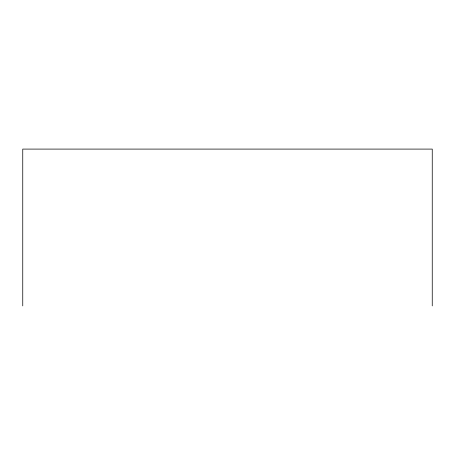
<?xml version="1.0" encoding="UTF-8"?>
<svg xmlns="http://www.w3.org/2000/svg" width="455" height="455" viewBox="0 0 455 455"><rect width="100%" height="100%" fill="white"/><g stroke="black" fill="none" stroke-linecap="round" stroke-linejoin="round"><path stroke-width="0.68" d="M432.25 305.908L432.25 149.092L22.75 149.092L22.75 305.908"/></g></svg>
